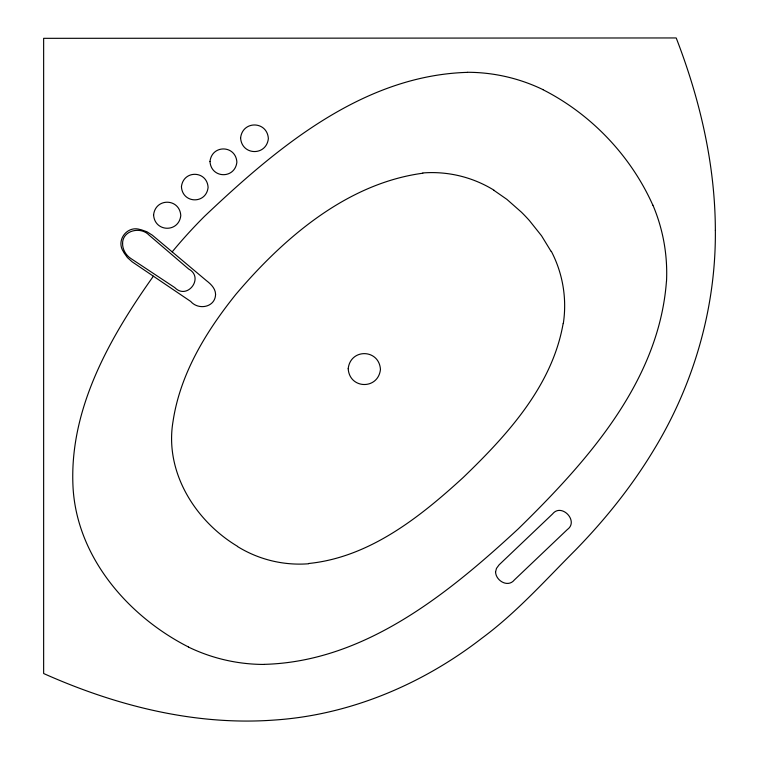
<?xml version="1.0" encoding="UTF-8"?>
<svg xmlns="http://www.w3.org/2000/svg" width="759" height="759" viewBox="0 0 759 759"><rect width="100%" height="100%" fill="white"/><g stroke="black" fill="none" stroke-linecap="round" stroke-linejoin="round"><path stroke-width="1.14" d="M666.43 281.494C658.888 381.758 586.859 461.671 518.369 528.767C447.962 593.832 364.567 661.801 264.056 664.362M563.131 323.571C552.296 385.847 507.306 434.964 463.379 477.335C419.869 517.183 369.462 557.324 308.657 563.501M153.375 276.2C109.457 338.002 68.462 410.164 73.111 488.568C77.522 557.95 128.546 616.545 188.517 647.01M172.189 251.865C182.369 239.521 193.156 227.672 204.475 216.372C276.864 147.768 362.736 75.426 467.44 72.361M422.829 173.213C347.186 183.403 284.046 237.529 235.878 294.35C206.192 331.313 180.139 373.817 173.033 421.425C164.418 471.908 195.177 521.016 237.558 546.357M542.97 89.704C591.157 114.135 630.843 155.851 652.854 205.196M493.938 190.357L506.879 199.361L521.452 212.207A189.598 189.598 0 0 1 529.44 220.603L541.546 235.793L551.1 251.428M264.056 664.438A174.029 174.029 0 0 1 188.488 647.076M652.92 205.167A174.029 174.029 0 0 1 666.506 281.494M467.44 72.285A174.029 174.029 0 0 1 542.998 89.638M308.676 563.757A117.977 117.977 0 0 1 237.463 546.499M551.319 251.314A117.968 117.968 0 0 1 563.301 323.6M422.81 172.957A117.977 117.977 0 0 1 494.024 190.215M215.575 294.236C215.395 307.338 198.535 310.564 190.708 301.446L132.113 261.798L127.408 257.567L123.945 252.7A24.914 24.914 0 0 1 123.394 251.618C115.748 240.356 127.142 225.262 140.064 229.531A24.914 24.914 0 0 1 141.259 229.778L146.885 231.761L152.246 235.129L206.42 280.64C210.755 283.961 215.414 288.382 215.575 294.236M715.357 230.461C716.022 307.727 693.764 384.604 653.499 450.419C631.668 486.547 605.084 519.659 575.664 549.867C545.266 580.274 516.518 612.665 481.756 638.319C422.241 684.381 349.89 714.997 274.435 720.044C195.016 725.936 115.766 705.699 43.642 673.518L43.642 38.329L676.203 37.95C699.931 99.268 715.187 164.485 715.357 230.461M122.578 243.497C122.541 249.578 125.956 255.422 131.079 258.648L174.75 287.576C187.255 300.498 204.56 277.566 188.716 269.075L148.925 234.996C140.69 226.296 122.512 230.195 122.578 243.497M153.593 214.901C154.646 232.282 178.868 232.88 180.784 215.575C179.731 198.184 155.5 197.587 153.593 214.901M181.439 186.752C182.473 203.792 206.22 204.38 208.099 187.407C207.065 170.367 183.317 169.779 181.439 186.752M209.996 161.477C211.04 178.659 234.977 179.257 236.874 162.151C235.831 144.969 211.894 144.371 209.996 161.477M240.603 137.92C241.685 155.661 266.409 156.278 268.363 138.603C267.291 120.861 242.557 120.245 240.603 137.92M348.201 368.675C349.453 389.291 378.181 390.003 380.449 369.472C379.196 348.855 350.468 348.144 348.201 368.675M495.57 571.897C495.741 580.711 507.989 587.997 514.355 579.952L567.362 529.516C579.108 521.148 561.508 502.648 552.561 513.957L499.099 564.838L496.462 568.425L495.57 571.897"/></g></svg>
